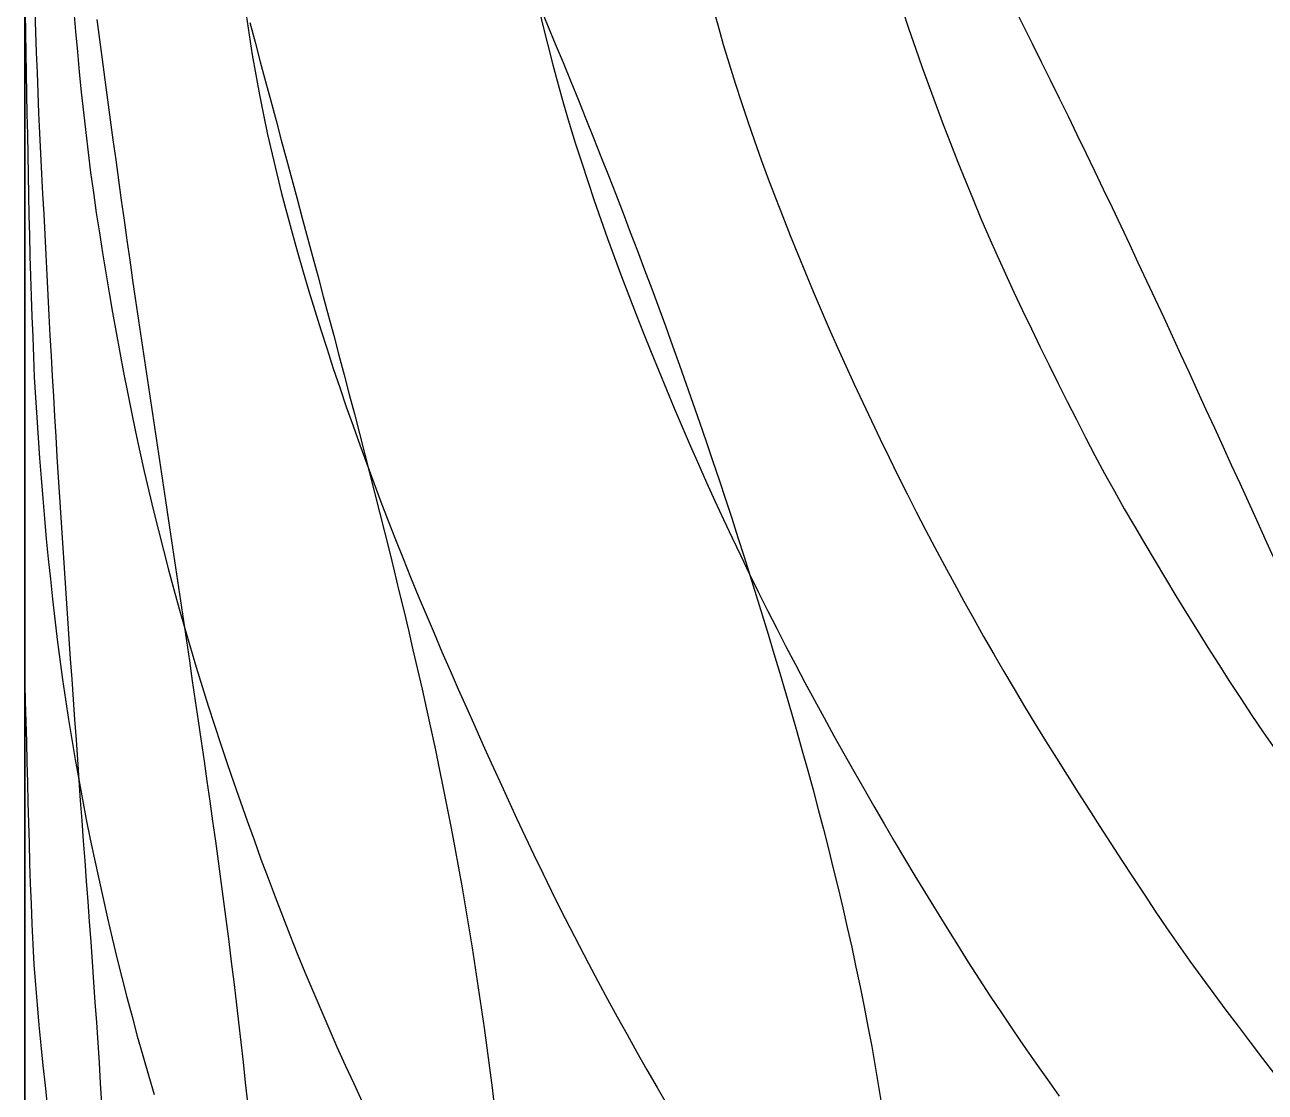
# Model space of a CAD drawing. Extents: x -15.9 to 15.9, y 0 to 26.7.
# Drawn here: x -15.92 to -9.79, y 12.55 to 17.82 of the extents above; entities that cross this region are included whole.
import ezdxf

# ---------------------------------------------------------------- set-up
doc = ezdxf.new("R2010")
doc.units = 0
doc.header["$MEASUREMENT"] = 0
doc.layers.add('Stations', color=7, linetype='Continuous')

msp = doc.modelspace()

# ---------------------------------------------------------------- linework, layer by layer
at = {"layer": 'Stations', "color": 135}
for points in [[(-15.92031, 17.90071), (-15.92031, 17.8007), (-15.92031, 17.7007), (-15.92031, 17.6007), (-15.92031, 17.5007), (-15.92031, 17.4007), (-15.92031, 17.3007), (-15.92031, 17.2007), (-15.92031, 17.1007), (-15.92031, 17.0007), (-15.92031, 16.9007), (-15.92031, 16.8007), (-15.92031, 16.7007), (-15.92031, 16.6007), (-15.92031, 16.5007), (-15.92031, 16.4007), (-15.92031, 16.3007), (-15.92031, 16.2007), (-15.92031, 16.10069), (-15.92031, 16.00069), (-15.92031, 15.90069), (-15.92031, 15.80069), (-15.92031, 15.70069), (-15.92031, 15.60069), (-15.92031, 15.50069), (-15.92031, 15.40069), (-15.92031, 15.30069), (-15.92031, 15.20069), (-15.92031, 15.10069), (-15.92031, 15.00069), (-15.92031, 14.90069), (-15.92031, 14.80069), (-15.92031, 14.70069), (-15.92031, 14.60069), (-15.92031, 14.50069), (-15.92031, 14.40069), (-15.92031, 14.30069), (-15.92031, 14.20069), (-15.92031, 14.10068), (-15.92031, 14.00068), (-15.92031, 13.90068), (-15.92031, 13.80068), (-15.92031, 13.70068), (-15.92031, 13.60068), (-15.92031, 13.50068), (-15.92031, 13.40068), (-15.92031, 13.30068), (-15.92031, 13.20068), (-15.92031, 13.10068), (-15.92031, 13.00068), (-15.92031, 12.90067), (-15.92031, 12.80067), (-15.92031, 12.70067), (-15.92031, 12.60067), (-15.92031, 12.50067)], [(-15.92031, 17.89902), (-15.92031, 17.79902), (-15.92031, 17.69902), (-15.92031, 17.59903), (-15.92031, 17.49902), (-15.92031, 17.39902), (-15.92031, 17.29902), (-15.92031, 17.19902), (-15.92031, 17.09902), (-15.92031, 16.99902), (-15.92031, 16.89902), (-15.92031, 16.79902), (-15.92031, 16.69902), (-15.92031, 16.59902), (-15.92031, 16.49902), (-15.92031, 16.39902), (-15.92031, 16.29902), (-15.92031, 16.19902), (-15.92031, 16.09902), (-15.92031, 15.99902), (-15.92031, 15.89902), (-15.92031, 15.79902), (-15.92031, 15.69902), (-15.92031, 15.59902), (-15.92031, 15.49901), (-15.92031, 15.39902), (-15.92031, 15.29902), (-15.92031, 15.19902), (-15.92031, 15.09902), (-15.92031, 14.99902), (-15.92031, 14.89902), (-15.92031, 14.79902), (-15.92031, 14.69902), (-15.92031, 14.59901), (-15.92031, 14.49901), (-15.92031, 14.39901), (-15.92031, 14.29901), (-15.92031, 14.19901), (-15.92031, 14.09901), (-15.92031, 13.99901), (-15.92031, 13.89901), (-15.92031, 13.79901), (-15.92031, 13.69901), (-15.92031, 13.59901), (-15.92031, 13.49901), (-15.92031, 13.39901), (-15.92031, 13.29901), (-15.92031, 13.19901), (-15.92031, 13.09901), (-15.92031, 12.99901), (-15.92031, 12.899), (-15.92031, 12.79901), (-15.92031, 12.69901), (-15.92031, 12.599), (-15.92031, 12.499)], [(-15.92031, 17.88779), (-15.92031, 17.78779), (-15.92031, 17.68779), (-15.92031, 17.58779), (-15.92031, 17.48779), (-15.92031, 17.38779), (-15.92031, 17.28779), (-15.92031, 17.18779), (-15.92031, 17.08779), (-15.92031, 16.98779), (-15.92031, 16.88779), (-15.92031, 16.78779), (-15.92031, 16.68779), (-15.92031, 16.58779), (-15.92031, 16.48779), (-15.92031, 16.38779), (-15.92031, 16.28779), (-15.92031, 16.18779), (-15.92031, 16.08779), (-15.92031, 15.98779), (-15.92031, 15.88778), (-15.92031, 15.78779), (-15.92031, 15.68778), (-15.92031, 15.58778), (-15.92031, 15.48778), (-15.92031, 15.38778), (-15.92031, 15.28778), (-15.92031, 15.18778), (-15.92031, 15.08778), (-15.92031, 14.98778), (-15.92031, 14.88779), (-15.92031, 14.78778), (-15.92031, 14.68779), (-15.92031, 14.58778), (-15.92031, 14.48779), (-15.92031, 14.38779), (-15.92031, 14.28778), (-15.92031, 14.18778), (-15.92031, 14.08778), (-15.92031, 13.98778), (-15.92031, 13.88778), (-15.92031, 13.78778), (-15.92031, 13.68778), (-15.92031, 13.58778), (-15.92031, 13.48778), (-15.92031, 13.38778), (-15.92031, 13.28778), (-15.92031, 13.18778), (-15.92031, 13.08778), (-15.92031, 12.98777), (-15.92031, 12.88778), (-15.92031, 12.78777), (-15.92031, 12.68777), (-15.92031, 12.58777), (-15.92031, 12.48777)], [(-15.67773, 17.8874), (-15.66972, 17.78737), (-15.66063, 17.68768), (-15.65111, 17.58813), (-15.64118, 17.48864), (-15.63077, 17.38916), (-15.61971, 17.28977), (-15.60783, 17.19047), (-15.59509, 17.0913), (-15.58151, 16.99223), (-15.56717, 16.89325), (-15.55224, 16.79437), (-15.53679, 16.69557), (-15.52084, 16.59685), (-15.50437, 16.49821), (-15.48736, 16.39966), (-15.46977, 16.30122), (-15.45158, 16.20288), (-15.43281, 16.10466), (-15.41346, 16.00655), (-15.39355, 15.90855), (-15.37304, 15.81067), (-15.35191, 15.71292), (-15.33011, 15.61532), (-15.30762, 15.51788), (-15.28442, 15.42059), (-15.26052, 15.32348), (-15.23593, 15.22654), (-15.21066, 15.12983), (-15.18469, 15.03325), (-15.15801, 14.93686), (-15.13064, 14.84067), (-15.1026, 14.74469), (-15.07389, 14.6489), (-15.04452, 14.5533), (-15.01452, 14.45788), (-14.9839, 14.36267), (-14.95269, 14.26767), (-14.92089, 14.17283), (-14.88851, 14.07818), (-14.85558, 13.98374), (-14.82218, 13.8896), (-14.78827, 13.7955), (-14.75395, 13.70156), (-14.7192, 13.60781), (-14.68392, 13.5142), (-14.64806, 13.42083), (-14.61161, 13.32774), (-14.5745, 13.23485), (-14.53674, 13.14225), (-14.4983, 13.04995), (-14.45917, 12.95791), (-14.41935, 12.8662), (-14.37885, 12.77476), (-14.3377, 12.68363), (-14.29594, 12.59278), (-14.25356, 12.50218)], [(-13.38462, 17.91431), (-13.36188, 17.81694), (-13.33799, 17.71985), (-13.31295, 17.62305), (-13.28679, 17.52655), (-13.25952, 17.43035), (-13.2312, 17.33446), (-13.20186, 17.23887), (-13.17156, 17.14359), (-13.14029, 17.04839), (-13.10826, 16.9537), (-13.07547, 16.85926), (-13.04196, 16.76506), (-13.00778, 16.6711), (-12.97294, 16.57738), (-12.93749, 16.48388), (-12.90144, 16.39061), (-12.86483, 16.29755), (-12.82767, 16.20471), (-12.78998, 16.11208), (-12.75177, 16.01967), (-12.71305, 15.92746), (-12.67383, 15.83545), (-12.63413, 15.74366), (-12.59394, 15.65208), (-12.55322, 15.56073), (-12.51196, 15.46964), (-12.47013, 15.37881), (-12.42772, 15.28824), (-12.38474, 15.19795), (-12.34117, 15.10794), (-12.29703, 15.01822), (-12.25231, 14.92878), (-12.20703, 14.83963), (-12.1612, 14.75076), (-12.11485, 14.66216), (-12.06799, 14.57382), (-12.02065, 14.48574), (-11.97284, 14.39791), (-11.92459, 14.31033), (-11.87591, 14.22298), (-11.82681, 14.13586), (-11.7773, 14.04898), (-11.72741, 13.96231), (-11.67716, 13.87585), (-11.62656, 13.7896), (-11.5756, 13.70356), (-11.52424, 13.61773), (-11.47248, 13.53217), (-11.42029, 13.44687), (-11.36765, 13.36183), (-11.31454, 13.2771), (-11.26094, 13.19267), (-11.20681, 13.10857), (-11.15212, 13.02485), (-11.0968, 12.94153), (-11.04087, 12.85862), (-10.98436, 12.7761), (-10.9273, 12.69395), (-10.86971, 12.61218), (-10.8116, 12.53077)], [(-13.37751, 17.91117), (-13.33895, 17.81889), (-13.30054, 17.72659), (-13.2623, 17.63416), (-13.22427, 17.54165), (-13.18652, 17.44909), (-13.14903, 17.35637), (-13.11183, 17.26352), (-13.07493, 17.17061), (-13.0383, 17.07753), (-13.00195, 16.98435), (-12.9659, 16.89109), (-12.93011, 16.79769), (-12.89461, 16.70423), (-12.85937, 16.61061), (-12.82443, 16.51694), (-12.78976, 16.42311), (-12.75539, 16.32919), (-12.72133, 16.23517), (-12.68756, 16.14102), (-12.65413, 16.04679), (-12.62101, 15.95241), (-12.58822, 15.85795), (-12.55575, 15.76335), (-12.52362, 15.66865), (-12.49184, 15.57386), (-12.46038, 15.4789), (-12.42928, 15.38388), (-12.3985, 15.2887), (-12.36808, 15.19346), (-12.33796, 15.09806), (-12.30818, 15.00262), (-12.27871, 14.90709), (-12.24951, 14.8114), (-12.22061, 14.71569), (-12.19198, 14.61984), (-12.16367, 14.52394), (-12.1357, 14.42795), (-12.10809, 14.33179), (-12.08089, 14.23558), (-12.05412, 14.13926), (-12.02779, 14.04273), (-12.00196, 13.94615), (-11.97664, 13.84943), (-11.95184, 13.75249), (-11.9276, 13.65549), (-11.90394, 13.55836), (-11.88087, 13.46099), (-11.85843, 13.36356), (-11.83665, 13.26599), (-11.81551, 13.16822), (-11.79507, 13.07031), (-11.77534, 12.97229), (-11.75633, 12.87414), (-11.73806, 12.77576), (-11.72056, 12.67731), (-11.70388, 12.57874), (-11.68806, 12.48002)], [(-12.5253, 17.91662), (-12.49863, 17.82007), (-12.47091, 17.7241), (-12.44211, 17.6284), (-12.4123, 17.533), (-12.38149, 17.43789), (-12.34971, 17.3431), (-12.31691, 17.24841), (-12.28327, 17.15428), (-12.24877, 17.06047), (-12.21346, 16.96695), (-12.1774, 16.87372), (-12.14065, 16.78076), (-12.10316, 16.68783), (-12.06513, 16.59539), (-12.02648, 16.50321), (-11.98722, 16.41129), (-11.94736, 16.31962), (-11.90689, 16.2282), (-11.86584, 16.13703), (-11.82423, 16.04612), (-11.78207, 15.95545), (-11.73929, 15.86481), (-11.69611, 15.77464), (-11.65244, 15.6847), (-11.60826, 15.59501), (-11.56356, 15.50559), (-11.51829, 15.41645), (-11.47243, 15.32762), (-11.42596, 15.2391), (-11.37886, 15.15091), (-11.33118, 15.063), (-11.28298, 14.97536), (-11.23429, 14.88797), (-11.18515, 14.80082), (-11.13558, 14.71388), (-11.0856, 14.62732), (-11.03502, 14.54121), (-10.98366, 14.45542), (-10.93164, 14.37004), (-10.87907, 14.28501), (-10.82605, 14.20021), (-10.77276, 14.11567), (-10.71917, 14.03126), (-10.66536, 13.94698), (-10.61132, 13.86282), (-10.55707, 13.77881), (-10.50257, 13.69491), (-10.44786, 13.61123), (-10.39285, 13.52772), (-10.33738, 13.44433), (-10.28143, 13.36141), (-10.22474, 13.27908), (-10.167, 13.19741), (-10.10825, 13.11644), (-10.04882, 13.03607), (-9.98898, 12.95599), (-9.92892, 12.87616), (-9.86852, 12.79642), (-9.80789, 12.71694), (-9.74697, 12.63764)], [(-11.58535, 17.8948), (-11.55388, 17.79969), (-11.52165, 17.70508), (-11.48858, 17.61073), (-11.45467, 17.51666), (-11.41997, 17.42287), (-11.38455, 17.32934), (-11.3485, 17.23604), (-11.31189, 17.14297), (-11.2748, 17.05011), (-11.23716, 16.95755), (-11.19863, 16.86514), (-11.15927, 16.77343), (-11.11884, 16.68193), (-11.07756, 16.59101), (-11.03541, 16.50027), (-10.9927, 16.40991), (-10.94948, 16.31975), (-10.90582, 16.22978), (-10.86177, 16.13999), (-10.81732, 16.05033), (-10.77256, 15.96099), (-10.7273, 15.87169), (-10.68164, 15.78279), (-10.63524, 15.69413), (-10.58799, 15.60601), (-10.53968, 15.5183), (-10.49054, 15.43141), (-10.44048, 15.3448), (-10.38986, 15.25869), (-10.33871, 15.17279), (-10.28716, 15.08711), (-10.23526, 15.00163), (-10.18301, 14.91633), (-10.13041, 14.83119), (-10.07753, 14.74638), (-10.0242, 14.66179), (-9.97026, 14.57746), (-9.91564, 14.49365), (-9.86027, 14.41047), (-9.80412, 14.32769), (-9.74745, 14.2453)], [(-11.0344, 17.90687), (-10.98957, 17.81748), (-10.94493, 17.72799), (-10.90047, 17.63841), (-10.85619, 17.54874), (-10.8121, 17.45898), (-10.76819, 17.36914), (-10.72445, 17.2792), (-10.6809, 17.18919), (-10.63751, 17.0991), (-10.59428, 17.00891), (-10.55122, 16.91866), (-10.50832, 16.82834), (-10.46557, 16.73794), (-10.42296, 16.64746), (-10.38052, 16.55693), (-10.33821, 16.46632), (-10.29605, 16.37564), (-10.25403, 16.28491), (-10.21214, 16.1941), (-10.17038, 16.10325), (-10.1287, 16.01235), (-10.08708, 15.92142), (-10.0455, 15.83048), (-10.00387, 15.73942), (-9.96227, 15.6485), (-9.92065, 15.55759), (-9.87904, 15.46667), (-9.83751, 15.37572), (-9.79611, 15.2847), (-9.75489, 15.1936)], [(-15.92031, 12.48326), (-15.92031, 12.58324), (-15.92031, 12.68326), (-15.92031, 12.78327), (-15.92031, 12.88326), (-15.92031, 12.98326), (-15.92031, 13.08324), (-15.92031, 13.18325), (-15.92031, 13.28327), (-15.92031, 13.38326), (-15.92031, 13.48325), (-15.92031, 13.58325), (-15.92031, 13.68323), (-15.92031, 13.78328), (-15.92031, 13.88331), (-15.92031, 13.98325), (-15.92031, 14.08325), (-15.92031, 14.18326), (-15.92031, 14.28327), (-15.92031, 14.38331), (-15.92031, 14.48326), (-15.92031, 14.58327), (-15.92031, 14.68327), (-15.92031, 14.78327), (-15.92031, 14.8833), (-15.92031, 14.98328), (-15.92031, 15.08325), (-15.92031, 15.18328), (-15.92031, 15.28326), (-15.92031, 15.38329), (-15.92031, 15.48329), (-15.92031, 15.58327), (-15.92031, 15.68328), (-15.92031, 15.78328), (-15.92031, 15.8833), (-15.92031, 15.98328), (-15.92031, 16.08327), (-15.92031, 16.18329), (-15.92031, 16.28329), (-15.92031, 16.38328), (-15.92031, 16.48331), (-15.92031, 16.58327), (-15.92031, 16.68328), (-15.92031, 16.78328), (-15.92031, 16.88327), (-15.92031, 16.98332), (-15.92031, 17.08328), (-15.92031, 17.18329), (-15.92031, 17.28328), (-15.92031, 17.38326), (-15.92031, 17.48331), (-15.92031, 17.58327), (-15.92031, 17.6833), (-15.92031, 17.78329), (-15.92031, 17.88327)], [(-15.92031, 17.88233), (-15.92031, 17.78233), (-15.92031, 17.68233), (-15.92031, 17.58233), (-15.92031, 17.48233), (-15.92031, 17.38233), (-15.92031, 17.28233), (-15.92031, 17.18233), (-15.92031, 17.08233), (-15.92031, 16.98233), (-15.92031, 16.88233), (-15.92031, 16.78226), (-15.92031, 16.68233), (-15.92031, 16.58232), (-15.92031, 16.48233), (-15.92031, 16.38233), (-15.92031, 16.28232), (-15.92031, 16.18233), (-15.92031, 16.08232), (-15.92031, 15.98233), (-15.92031, 15.88233), (-15.92031, 15.78233), (-15.92031, 15.68232), (-15.92031, 15.58232), (-15.92031, 15.48232), (-15.92031, 15.38232), (-15.92031, 15.28232), (-15.92031, 15.18232), (-15.92031, 15.08232), (-15.92031, 14.98232), (-15.92031, 14.88232), (-15.92031, 14.78232), (-15.92031, 14.68233), (-15.92031, 14.58233), (-15.92031, 14.48233), (-15.92031, 14.38233), (-15.92031, 14.28233), (-15.92031, 14.18232), (-15.92031, 14.08232), (-15.92031, 13.98232), (-15.92031, 13.88232), (-15.92031, 13.78231), (-15.92031, 13.68231), (-15.92031, 13.58231), (-15.92031, 13.48231), (-15.92031, 13.38231), (-15.92031, 13.28231), (-15.92031, 13.18231), (-15.92031, 13.08231), (-15.92031, 12.98231), (-15.92031, 12.88231), (-15.92031, 12.78231), (-15.92031, 12.68231), (-15.92031, 12.5823), (-15.92031, 12.48231)], [(-15.92031, 17.88052), (-15.92031, 17.78052), (-15.92031, 17.68052), (-15.92031, 17.58052), (-15.92031, 17.48052), (-15.92031, 17.38052), (-15.92031, 17.28052), (-15.92031, 17.18052), (-15.92031, 17.08052), (-15.92031, 16.98052), (-15.92031, 16.88052), (-15.92031, 16.78052), (-15.92031, 16.68051), (-15.92031, 16.58051), (-15.92031, 16.48052), (-15.92031, 16.38051), (-15.92031, 16.28051), (-15.92031, 16.18051), (-15.92031, 16.08051), (-15.92031, 15.98051), (-15.92031, 15.88051), (-15.92031, 15.78051), (-15.92031, 15.68051), (-15.92031, 15.58051), (-15.92031, 15.48051), (-15.92031, 15.38051), (-15.92031, 15.28051), (-15.92031, 15.18051), (-15.92031, 15.08051), (-15.92031, 14.98051), (-15.92031, 14.88051), (-15.92031, 14.78051), (-15.92031, 14.68051), (-15.92031, 14.58051), (-15.92031, 14.48051), (-15.92031, 14.38051), (-15.92031, 14.28051), (-15.92031, 14.18051), (-15.92031, 14.08051), (-15.92031, 13.98051), (-15.92031, 13.88051), (-15.92031, 13.7805), (-15.92031, 13.6805), (-15.92031, 13.5805), (-15.92031, 13.4805), (-15.92031, 13.3805), (-15.92031, 13.2805), (-15.92031, 13.1805), (-15.92031, 13.0805), (-15.92031, 12.9805), (-15.92031, 12.8805), (-15.92031, 12.7805), (-15.92031, 12.6805), (-15.92031, 12.5805), (-15.92031, 12.4805)], [(-15.92031, 17.88018), (-15.92031, 17.78018), (-15.92031, 17.68018), (-15.92031, 17.58018), (-15.92031, 17.48018), (-15.92031, 17.38018), (-15.92031, 17.28018), (-15.92031, 17.18018), (-15.92031, 17.08017), (-15.92031, 16.98018), (-15.92031, 16.88017), (-15.92031, 16.78017), (-15.92031, 16.68017), (-15.92031, 16.58017), (-15.92031, 16.48017), (-15.92031, 16.38017), (-15.92031, 16.28017), (-15.92031, 16.18017), (-15.92031, 16.08017), (-15.92031, 15.98017), (-15.92031, 15.88017), (-15.92031, 15.78018), (-15.92031, 15.68017), (-15.92031, 15.58017), (-15.92031, 15.48017), (-15.92031, 15.38017), (-15.92031, 15.28017), (-15.92031, 15.18016), (-15.92031, 15.08016), (-15.92031, 14.98016), (-15.92031, 14.88016), (-15.92031, 14.78016), (-15.92031, 14.68016), (-15.92031, 14.58016), (-15.92031, 14.48016), (-15.92031, 14.38016), (-15.92031, 14.28016), (-15.92031, 14.18016), (-15.92031, 14.08016), (-15.92031, 13.98016), (-15.92031, 13.88017), (-15.92031, 13.78016), (-15.92031, 13.68016), (-15.92031, 13.58016), (-15.92031, 13.48016), (-15.92031, 13.38016), (-15.92031, 13.28016), (-15.92031, 13.18016), (-15.92031, 13.08016), (-15.92031, 12.98016), (-15.92031, 12.88016), (-15.92031, 12.78016), (-15.92031, 12.68016), (-15.92031, 12.58016), (-15.92031, 12.48015)], [(-15.92031, 17.88018), (-15.92031, 17.78018), (-15.92031, 17.68018), (-15.92031, 17.58018), (-15.92031, 17.48018), (-15.92031, 17.38017), (-15.92031, 17.28017), (-15.92031, 17.18017), (-15.92031, 17.08017), (-15.92031, 16.98018), (-15.92031, 16.88017), (-15.92031, 16.78017), (-15.92031, 16.68017), (-15.92031, 16.58017), (-15.92031, 16.48017), (-15.92031, 16.38017), (-15.92031, 16.28017), (-15.92031, 16.18017), (-15.92031, 16.08017), (-15.92031, 15.98017), (-15.92031, 15.88017), (-15.92031, 15.78017), (-15.92031, 15.68017), (-15.92031, 15.58016), (-15.92031, 15.48017), (-15.92031, 15.38017), (-15.92031, 15.28016), (-15.92031, 15.18016), (-15.92031, 15.08016), (-15.92031, 14.98016), (-15.92031, 14.88016), (-15.92031, 14.78016), (-15.92031, 14.68016), (-15.92031, 14.58016), (-15.92031, 14.48016), (-15.92031, 14.38016), (-15.92031, 14.28016), (-15.92031, 14.18017), (-15.92031, 14.08016), (-15.92031, 13.98016), (-15.92031, 13.88016), (-15.92031, 13.78016), (-15.92031, 13.68016), (-15.92031, 13.58015), (-15.92031, 13.48015), (-15.92031, 13.38015), (-15.92031, 13.28015), (-15.92031, 13.18015), (-15.92031, 13.08015), (-15.92031, 12.98015), (-15.92031, 12.88015), (-15.92031, 12.78015), (-15.92031, 12.68015), (-15.92031, 12.58015), (-15.92031, 12.48015)], [(-15.92031, 17.88018), (-15.92031, 17.78018), (-15.92031, 17.68018), (-15.92031, 17.58018), (-15.92031, 17.48018), (-15.92031, 17.38017), (-15.92031, 17.28017), (-15.92031, 17.18017), (-15.92031, 17.08017), (-15.92031, 16.98017), (-15.92031, 16.88017), (-15.92031, 16.78017), (-15.92031, 16.68017), (-15.92031, 16.58017), (-15.92031, 16.48017), (-15.92031, 16.38017), (-15.92031, 16.28017), (-15.92031, 16.18017), (-15.92031, 16.08017), (-15.92031, 15.98017), (-15.92031, 15.88017), (-15.92031, 15.78017), (-15.92031, 15.68017), (-15.92031, 15.58017), (-15.92031, 15.48017), (-15.92031, 15.38017), (-15.92031, 15.28017), (-15.92031, 15.18017), (-15.92031, 15.08017), (-15.92031, 14.98017), (-15.92031, 14.88017), (-15.92031, 14.78017), (-15.92031, 14.68017), (-15.92031, 14.58017), (-15.92031, 14.48016), (-15.92031, 14.38016), (-15.92031, 14.28016), (-15.92031, 14.18016), (-15.92031, 14.08016), (-15.92031, 13.98016), (-15.92031, 13.88016), (-15.92031, 13.78016), (-15.92031, 13.68016), (-15.92031, 13.58016), (-15.92031, 13.48016), (-15.92031, 13.38016), (-15.92031, 13.28016), (-15.92031, 13.18016), (-15.92031, 13.08016), (-15.92031, 12.98016), (-15.92031, 12.88015), (-15.92031, 12.78015), (-15.92031, 12.68015), (-15.92031, 12.58016), (-15.92031, 12.48015)], [(-15.92031, 17.88017), (-15.92031, 17.78017), (-15.92031, 17.68016), (-15.92031, 17.58017), (-15.92031, 17.48017), (-15.92031, 17.38017), (-15.92031, 17.28016), (-15.92031, 17.18016), (-15.92031, 17.08016), (-15.92031, 16.98016), (-15.92031, 16.88016), (-15.92031, 16.78016), (-15.92031, 16.68016), (-15.92031, 16.58016), (-15.92031, 16.48016), (-15.92031, 16.38016), (-15.92031, 16.28016), (-15.92031, 16.18016), (-15.92031, 16.08016), (-15.92031, 15.98015), (-15.92031, 15.88015), (-15.92031, 15.78015), (-15.92031, 15.68015), (-15.92031, 15.58016), (-15.92031, 15.48015), (-15.92031, 15.38015), (-15.92031, 15.28015), (-15.92031, 15.18015), (-15.92031, 15.08015), (-15.92031, 14.98015), (-15.92031, 14.88015), (-15.92031, 14.78014), (-15.92031, 14.68015), (-15.92031, 14.58015), (-15.92031, 14.56324), (-15.91808, 14.48003), (-15.91541, 14.38002), (-15.91275, 14.28018), (-15.91009, 14.18016), (-15.90744, 14.08009), (-15.90482, 13.9802), (-15.90221, 13.88002), (-15.89958, 13.78016), (-15.89671, 13.68009), (-15.89338, 13.58012), (-15.8894, 13.48041), (-15.88481, 13.38047), (-15.87989, 13.2805), (-15.87495, 13.18034), (-15.86785, 13.08072), (-15.8596, 12.98122), (-15.85078, 12.88164), (-15.84137, 12.782), (-15.83132, 12.68246), (-15.82056, 12.58306), (-15.8091, 12.48376)], [(-15.92031, 17.88017), (-15.92031, 17.78017), (-15.92031, 17.68017), (-15.92031, 17.58017), (-15.92031, 17.48017), (-15.92031, 17.38016), (-15.92031, 17.28015), (-15.92031, 17.18015), (-15.92031, 17.08014), (-15.92031, 16.98014), (-15.92031, 16.88014), (-15.92031, 16.78014), (-15.92031, 16.68014), (-15.92031, 16.58014), (-15.92031, 16.48014), (-15.92031, 16.38014), (-15.92031, 16.28014), (-15.92031, 16.18014), (-15.92031, 16.08014), (-15.92031, 15.98014), (-15.92031, 15.88014), (-15.92031, 15.78014), (-15.92031, 15.68013), (-15.92031, 15.58014), (-15.92031, 15.48013), (-15.92031, 15.38013), (-15.92031, 15.28013), (-15.92031, 15.18013), (-15.92031, 15.08013), (-15.92031, 14.98013), (-15.92031, 14.88013), (-15.92031, 14.78013), (-15.92031, 14.68013), (-15.92031, 14.58013), (-15.92031, 14.48013), (-15.92031, 14.38013), (-15.92031, 14.28012), (-15.92031, 14.18012), (-15.92031, 14.08012), (-15.92031, 13.98012), (-15.92031, 13.88012), (-15.92031, 13.78012), (-15.92031, 13.68012), (-15.92031, 13.58012), (-15.92031, 13.48012), (-15.92031, 13.38012), (-15.92031, 13.28012), (-15.92031, 13.18011), (-15.92031, 13.08011), (-15.92031, 12.98011), (-15.92031, 12.88011), (-15.92031, 12.78011), (-15.92031, 12.68011), (-15.92031, 12.58011), (-15.92031, 12.48011)], [(-15.92031, 17.88017), (-15.92031, 17.78017), (-15.92031, 17.68017), (-15.92031, 17.58017), (-15.92031, 17.48017), (-15.92031, 17.38017), (-15.92031, 17.28017), (-15.92031, 17.18017), (-15.92031, 17.08017), (-15.92031, 16.98017), (-15.92031, 16.88017), (-15.92031, 16.78017), (-15.92031, 16.68017), (-15.92031, 16.58017), (-15.92031, 16.48017), (-15.92031, 16.38016), (-15.92031, 16.28017), (-15.92031, 16.18016), (-15.92031, 16.08016), (-15.92031, 15.98016), (-15.92031, 15.88016), (-15.92031, 15.78016), (-15.92031, 15.68016), (-15.92031, 15.58016), (-15.92031, 15.48016), (-15.92031, 15.38016), (-15.92031, 15.28016), (-15.92031, 15.18016), (-15.92031, 15.08016), (-15.92031, 14.98016), (-15.92031, 14.88016), (-15.92031, 14.78016), (-15.92031, 14.68016), (-15.92031, 14.58016), (-15.92031, 14.48015), (-15.92031, 14.38016), (-15.92031, 14.28016), (-15.92031, 14.18015), (-15.92031, 14.08015), (-15.92031, 13.98015), (-15.92031, 13.88015), (-15.92031, 13.78015), (-15.92031, 13.68015), (-15.92031, 13.58015), (-15.92031, 13.48015), (-15.92031, 13.38015), (-15.92031, 13.28015), (-15.92031, 13.18015), (-15.92031, 13.08015), (-15.92031, 12.98015), (-15.92031, 12.88015), (-15.92031, 12.78015), (-15.92031, 12.68015), (-15.92031, 12.58015), (-15.92031, 12.48014)], [(-15.92031, 17.88017), (-15.92031, 17.78017), (-15.92031, 17.68017), (-15.92031, 17.58017), (-15.92031, 17.48017), (-15.92031, 17.38017), (-15.92031, 17.28017), (-15.92031, 17.18017), (-15.92031, 17.08017), (-15.92031, 16.98017), (-15.92031, 16.88017), (-15.92031, 16.78016), (-15.92031, 16.68016), (-15.92031, 16.58016), (-15.92031, 16.48017), (-15.92031, 16.38017), (-15.92031, 16.28016), (-15.92031, 16.18016), (-15.92031, 16.08016), (-15.92031, 15.98016), (-15.92031, 15.88016), (-15.92031, 15.78016), (-15.92031, 15.68016), (-15.92031, 15.58016), (-15.92031, 15.48016), (-15.92031, 15.38016), (-15.92031, 15.28016), (-15.92031, 15.18016), (-15.92031, 15.08016), (-15.92031, 14.98016), (-15.92031, 14.88016), (-15.92031, 14.78016), (-15.92031, 14.68015), (-15.92031, 14.58016), (-15.92031, 14.48015), (-15.92031, 14.38015), (-15.92031, 14.28015), (-15.92031, 14.18015), (-15.92031, 14.08015), (-15.92031, 13.98015), (-15.92031, 13.88015), (-15.92031, 13.78015), (-15.92031, 13.68015), (-15.92031, 13.58015), (-15.92031, 13.48015), (-15.92031, 13.38015), (-15.92031, 13.28015), (-15.92031, 13.18015), (-15.92031, 13.08015), (-15.92031, 12.98015), (-15.92031, 12.88015), (-15.92031, 12.78015), (-15.92031, 12.68015), (-15.92031, 12.58015), (-15.92031, 12.48015)], [(-15.92031, 17.88017), (-15.92031, 17.78017), (-15.92031, 17.68017), (-15.92031, 17.58017), (-15.92031, 17.48017), (-15.92031, 17.38017), (-15.92031, 17.28017), (-15.92031, 17.18017), (-15.92031, 17.08017), (-15.92031, 16.98017), (-15.92031, 16.88017), (-15.92031, 16.78017), (-15.92031, 16.68017), (-15.92031, 16.58017), (-15.92031, 16.48017), (-15.92031, 16.38017), (-15.92031, 16.28017), (-15.92031, 16.18017), (-15.92031, 16.08017), (-15.92031, 15.98017), (-15.92031, 15.88017), (-15.92031, 15.78017), (-15.92031, 15.68016), (-15.92031, 15.58016), (-15.92031, 15.48016), (-15.92031, 15.38016), (-15.92031, 15.28016), (-15.92031, 15.18016), (-15.92031, 15.08016), (-15.92031, 14.98016), (-15.92031, 14.88016), (-15.92031, 14.78016), (-15.92031, 14.68016), (-15.92031, 14.58016), (-15.92031, 14.48016), (-15.92031, 14.38016), (-15.92031, 14.28016), (-15.92031, 14.18016), (-15.92031, 14.08016), (-15.92031, 13.98016), (-15.92031, 13.88016), (-15.92031, 13.78016), (-15.92031, 13.68015), (-15.92031, 13.58015), (-15.92031, 13.48016), (-15.92031, 13.38015), (-15.92031, 13.28015), (-15.92031, 13.18015), (-15.92031, 13.08015), (-15.92031, 12.98015), (-15.92031, 12.88015), (-15.92031, 12.78015), (-15.92031, 12.68015), (-15.92031, 12.58015), (-15.92031, 12.48015)], [(-15.92031, 17.88016), (-15.92031, 17.78015), (-15.92031, 17.68015), (-15.92031, 17.58015), (-15.92031, 17.48015), (-15.92031, 17.38015), (-15.92031, 17.28015), (-15.92031, 17.18015), (-15.92031, 17.08015), (-15.92031, 16.98015), (-15.92031, 16.88015), (-15.92031, 16.78015), (-15.92031, 16.68015), (-15.92031, 16.58015), (-15.92031, 16.48015), (-15.92031, 16.38015), (-15.92031, 16.28015), (-15.92031, 16.18015), (-15.92031, 16.08015), (-15.92031, 15.98014), (-15.92031, 15.88014), (-15.92031, 15.78014), (-15.92031, 15.68014), (-15.92031, 15.58014), (-15.92031, 15.48014), (-15.92031, 15.38014), (-15.92031, 15.28014), (-15.92031, 15.18014), (-15.92031, 15.08014), (-15.92031, 14.98014), (-15.92031, 14.88014), (-15.92031, 14.78014), (-15.92031, 14.68014), (-15.92031, 14.58014), (-15.92031, 14.48014), (-15.92031, 14.38014), (-15.92031, 14.28014), (-15.92031, 14.18013), (-15.92031, 14.08013), (-15.92031, 13.98013), (-15.92031, 13.88013), (-15.92031, 13.78013), (-15.92031, 13.68013), (-15.92031, 13.58013), (-15.92031, 13.48013), (-15.92031, 13.38013), (-15.92031, 13.28013), (-15.92031, 13.18013), (-15.92031, 13.08013), (-15.92031, 12.98013), (-15.92031, 12.88013), (-15.92031, 12.78013), (-15.92031, 12.68013), (-15.92031, 12.58013), (-15.92031, 12.48013)], [(-15.92031, 17.88013), (-15.92031, 17.78013), (-15.92031, 17.68013), (-15.92031, 17.58013), (-15.92031, 17.48013), (-15.92031, 17.38013), (-15.92031, 17.28013), (-15.92031, 17.18013), (-15.92031, 17.08013), (-15.92031, 16.98013), (-15.92031, 16.88013), (-15.92031, 16.78012), (-15.92031, 16.68012), (-15.92031, 16.58012), (-15.92031, 16.48011), (-15.92031, 16.38012), (-15.92031, 16.28011), (-15.92031, 16.18011), (-15.92031, 16.08011), (-15.92031, 15.98011), (-15.92031, 15.88011), (-15.92031, 15.78011), (-15.92031, 15.68011), (-15.92031, 15.58011), (-15.92031, 15.4801), (-15.92031, 15.3801), (-15.92031, 15.2801), (-15.92031, 15.1801), (-15.92031, 15.0801), (-15.92031, 14.9801), (-15.92031, 14.8801), (-15.92031, 14.7801), (-15.92031, 14.6801), (-15.92031, 14.5801), (-15.92031, 14.48009), (-15.92031, 14.38009), (-15.92031, 14.28009), (-15.92031, 14.18009), (-15.92031, 14.08009), (-15.92031, 13.98009), (-15.92031, 13.88009), (-15.92031, 13.78009), (-15.92031, 13.68009), (-15.92031, 13.58009), (-15.92031, 13.48008), (-15.92031, 13.38008), (-15.92031, 13.28008), (-15.92031, 13.18008), (-15.92031, 13.08008), (-15.92031, 12.98008), (-15.92031, 12.88008), (-15.92031, 12.78008), (-15.92031, 12.68008), (-15.92031, 12.58008), (-15.92031, 12.48007)], [(-15.92031, 17.83414), (-15.92031, 17.73413), (-15.92031, 17.63413), (-15.92031, 17.53411), (-15.92031, 17.4341), (-15.92031, 17.3341), (-15.92031, 17.23409), (-15.92031, 17.13408), (-15.92031, 17.03407), (-15.92031, 16.93406), (-15.92031, 16.83405), (-15.92031, 16.73404), (-15.92031, 16.63403), (-15.92031, 16.53402), (-15.92031, 16.434), (-15.92031, 16.33399), (-15.92031, 16.23399), (-15.92031, 16.13397), (-15.92031, 16.03396), (-15.92031, 15.93395), (-15.92031, 15.83394), (-15.92031, 15.73393), (-15.92031, 15.63392), (-15.92031, 15.53391), (-15.92031, 15.4339), (-15.92031, 15.33389), (-15.92031, 15.23388), (-15.92031, 15.13387), (-15.92031, 15.03386), (-15.92031, 14.93385), (-15.92031, 14.83384), (-15.92031, 14.73383), (-15.92031, 14.63382), (-15.92031, 14.53381), (-15.92031, 14.4338), (-15.92031, 14.33379), (-15.92031, 14.23378), (-15.92031, 14.13377), (-15.92031, 14.03376), (-15.92031, 13.93375), (-15.92031, 13.83374), (-15.92031, 13.73373), (-15.92031, 13.63372), (-15.92031, 13.53371), (-15.92031, 13.4337), (-15.92031, 13.33369), (-15.92031, 13.23368), (-15.92031, 13.13367), (-15.92031, 13.03366), (-15.92031, 12.93365), (-15.92031, 12.83364), (-15.92031, 12.73363), (-15.92031, 12.63362), (-15.92031, 12.53361)], [(-15.92031, 17.82705), (-15.92031, 17.72705), (-15.92031, 17.62705), (-15.92031, 17.52705), (-15.92031, 17.42705), (-15.92031, 17.32705), (-15.92031, 17.22705), (-15.92031, 17.12704), (-15.92031, 17.02704), (-15.92031, 16.92704), (-15.92031, 16.82704), (-15.92031, 16.72704), (-15.92031, 16.62704), (-15.92031, 16.52704), (-15.92031, 16.42704), (-15.92031, 16.32704), (-15.92031, 16.22704), (-15.92031, 16.12704), (-15.92031, 16.02704), (-15.92031, 15.92704), (-15.92031, 15.82704), (-15.92031, 15.72704), (-15.92031, 15.62704), (-15.92031, 15.52703), (-15.92031, 15.42703), (-15.92031, 15.32703), (-15.92031, 15.22703), (-15.92031, 15.12703), (-15.92031, 15.02703), (-15.92031, 14.92703), (-15.92031, 14.82703), (-15.92031, 14.72703), (-15.92031, 14.62703), (-15.92031, 14.52703), (-15.92031, 14.42703), (-15.92031, 14.32703), (-15.92031, 14.22703), (-15.92031, 14.12703), (-15.92031, 14.02703), (-15.92031, 13.92703), (-15.92031, 13.82703), (-15.92031, 13.72703), (-15.92031, 13.62703), (-15.92031, 13.52703), (-15.92031, 13.42702), (-15.92031, 13.32702), (-15.92031, 13.22702), (-15.92031, 13.12702), (-15.92031, 13.02702), (-15.92031, 12.92702), (-15.92031, 12.82702), (-15.92031, 12.72702), (-15.92031, 12.62702), (-15.92031, 12.52702)], [(-15.91927, 17.88013), (-15.91733, 17.78015), (-15.91539, 17.68017), (-15.91344, 17.58019), (-15.91149, 17.48021), (-15.90952, 17.38017), (-15.90754, 17.28011), (-15.90548, 17.1798), (-15.90365, 17.08005), (-15.90183, 16.98032), (-15.89984, 16.88032), (-15.89761, 16.78033), (-15.89508, 16.68037), (-15.89218, 16.58041), (-15.8889, 16.48046), (-15.88531, 16.38051), (-15.88147, 16.28049), (-15.87747, 16.18054), (-15.8734, 16.08033), (-15.86792, 15.98061), (-15.86157, 15.88104), (-15.85481, 15.78133), (-15.84768, 15.68159), (-15.84014, 15.58186), (-15.83207, 15.48213), (-15.82343, 15.38255), (-15.81418, 15.28295), (-15.80435, 15.18343), (-15.79399, 15.08396), (-15.78313, 14.98454), (-15.77173, 14.88518), (-15.7597, 14.78587), (-15.74697, 14.68661), (-15.73348, 14.58766), (-15.71917, 14.48866), (-15.70405, 14.38978), (-15.68815, 14.29104), (-15.67147, 14.19241), (-15.654, 14.09392), (-15.63575, 13.99557), (-15.61672, 13.89736), (-15.59693, 13.79931), (-15.57645, 13.70162), (-15.55525, 13.60388), (-15.53346, 13.50628), (-15.51117, 13.40879), (-15.4884, 13.31142), (-15.46507, 13.21417), (-15.44108, 13.1171), (-15.41637, 13.02019), (-15.39093, 12.92348), (-15.36472, 12.82699), (-15.33764, 12.73052), (-15.3098, 12.63449), (-15.2811, 12.53872)], [(-15.87117, 17.88457), (-15.86759, 17.78463), (-15.86389, 17.68469), (-15.86006, 17.58475), (-15.85609, 17.48483), (-15.85193, 17.38493), (-15.84752, 17.28507), (-15.84276, 17.18528), (-15.83764, 17.08544), (-15.83235, 16.98559), (-15.82716, 16.88578), (-15.82205, 16.78573), (-15.81697, 16.68587), (-15.81184, 16.58595), (-15.80665, 16.48608), (-15.80136, 16.38622), (-15.79597, 16.28636), (-15.7905, 16.18651), (-15.78492, 16.08667), (-15.77925, 15.98683), (-15.77348, 15.88699), (-15.76761, 15.78716), (-15.76163, 15.68734), (-15.75553, 15.58753), (-15.7493, 15.48772), (-15.74294, 15.38792), (-15.73646, 15.28813), (-15.72986, 15.18835), (-15.72316, 15.08858), (-15.71637, 14.9888), (-15.70951, 14.88904), (-15.70258, 14.78928), (-15.69561, 14.68952), (-15.68861, 14.58977), (-15.68158, 14.49001), (-15.67453, 14.39026), (-15.66747, 14.29051), (-15.66039, 14.19076), (-15.65328, 14.09101), (-15.64615, 13.99127), (-15.63899, 13.89152), (-15.63179, 13.79178), (-15.62455, 13.69204), (-15.61724, 13.5923), (-15.60983, 13.4925), (-15.60236, 13.3928), (-15.59491, 13.29297), (-15.58764, 13.19328), (-15.5806, 13.09369), (-15.57374, 12.9939), (-15.56702, 12.89411), (-15.56041, 12.79433), (-15.55389, 12.69454), (-15.54747, 12.59475), (-15.54113, 12.49495)], [(-15.56533, 17.84717), (-15.55214, 17.7481), (-15.53885, 17.64888), (-15.52552, 17.54972), (-15.51212, 17.45051), (-15.49869, 17.35152), (-15.48518, 17.25244), (-15.4716, 17.15337), (-15.45794, 17.05431), (-15.4442, 16.95525), (-15.43035, 16.85621), (-15.41638, 16.75719), (-15.40227, 16.6582), (-15.38803, 16.55921), (-15.37366, 16.46024), (-15.35918, 16.3613), (-15.34459, 16.26237), (-15.32991, 16.16345), (-15.31516, 16.06455), (-15.30035, 15.96564), (-15.28551, 15.86675), (-15.27066, 15.76786), (-15.2558, 15.66897), (-15.24093, 15.57008), (-15.22607, 15.47119), (-15.21122, 15.37229), (-15.19637, 15.2734), (-15.18154, 15.17451), (-15.16673, 15.07561), (-15.15194, 14.97671), (-15.13718, 14.8778), (-15.12245, 14.77889), (-15.10777, 14.67997), (-15.09314, 14.58105), (-15.07857, 14.48212), (-15.06408, 14.38317), (-15.04967, 14.28422), (-15.03535, 14.18525), (-15.02113, 14.08625), (-15.00703, 13.98725), (-14.99305, 13.88823), (-14.97922, 13.7892), (-14.96556, 13.69014), (-14.95208, 13.59104), (-14.93881, 13.49193), (-14.92576, 13.39278), (-14.91296, 13.2936), (-14.90044, 13.19439), (-14.8882, 13.09514), (-14.87624, 12.99585), (-14.86458, 12.89653), (-14.8532, 12.79718), (-14.84211, 12.69781), (-14.83129, 12.59838), (-14.82076, 12.49894)], [(-14.82722, 17.86968), (-14.81273, 17.77071), (-14.79683, 17.67201), (-14.77969, 17.57351), (-14.76136, 17.47523), (-14.74183, 17.37716), (-14.72109, 17.27933), (-14.69911, 17.18158), (-14.67604, 17.0843), (-14.65191, 16.98728), (-14.62679, 16.89052), (-14.60073, 16.79399), (-14.57381, 16.69771), (-14.54609, 16.60164), (-14.5176, 16.50579), (-14.48839, 16.41016), (-14.45849, 16.31475), (-14.42793, 16.21954), (-14.39672, 16.12453), (-14.36491, 16.02972), (-14.33249, 15.93512), (-14.29949, 15.84072), (-14.26592, 15.74651), (-14.23179, 15.65251), (-14.19709, 15.55871), (-14.16183, 15.46512), (-14.12599, 15.37175), (-14.08956, 15.2786), (-14.05257, 15.18568), (-14.01504, 15.09297), (-13.97699, 15.00047), (-13.93845, 14.90818), (-13.89944, 14.81607), (-13.86007, 14.72433), (-13.82023, 14.6326), (-13.77999, 14.54103), (-13.73943, 14.44962), (-13.69862, 14.35831), (-13.65765, 14.26707), (-13.61652, 14.1759), (-13.57516, 14.08485), (-13.53349, 13.99394), (-13.49144, 13.9032), (-13.44899, 13.81266), (-13.40607, 13.72234), (-13.36265, 13.63226), (-13.31868, 13.54245), (-13.27413, 13.45294), (-13.22895, 13.36374), (-13.18316, 13.27485), (-13.13681, 13.18624), (-13.08992, 13.09792), (-13.04241, 13.0097), (-12.9945, 12.92194), (-12.94608, 12.83445), (-12.89719, 12.74722), (-12.84782, 12.66026), (-12.798, 12.57356), (-12.74774, 12.48712)], [(-14.80876, 17.83152), (-14.78303, 17.73494), (-14.75724, 17.63828), (-14.73143, 17.54168), (-14.70559, 17.44509), (-14.67971, 17.34846), (-14.65382, 17.2519), (-14.62792, 17.15533), (-14.60198, 17.05871), (-14.57603, 16.96213), (-14.55009, 16.86558), (-14.52414, 16.76904), (-14.49819, 16.67243), (-14.47226, 16.57582), (-14.44638, 16.47922), (-14.42056, 16.38262), (-14.3948, 16.286), (-14.36912, 16.18935), (-14.34354, 16.0927), (-14.31807, 15.996), (-14.29271, 15.89927), (-14.2675, 15.8025), (-14.24243, 15.70569), (-14.21753, 15.60882), (-14.19281, 15.51192), (-14.16828, 15.41496), (-14.14396, 15.31796), (-14.11986, 15.22091), (-14.09601, 15.12381), (-14.07241, 15.02666), (-14.04908, 14.92947), (-14.02601, 14.83212), (-14.00324, 14.73471), (-13.98079, 14.63725), (-13.95867, 14.53975), (-13.9369, 14.44221), (-13.91548, 14.3445), (-13.89445, 14.24668), (-13.87386, 14.14883), (-13.85373, 14.05094), (-13.83407, 13.95286), (-13.81491, 13.85467), (-13.79629, 13.75645), (-13.77823, 13.65814), (-13.76069, 13.55962), (-13.74369, 13.46108), (-13.72721, 13.36252), (-13.71121, 13.26373), (-13.69571, 13.16495), (-13.68068, 13.06613), (-13.6661, 12.96713), (-13.652, 12.86819), (-13.63834, 12.76909), (-13.62513, 12.66995), (-13.61238, 12.57084), (-13.60005, 12.47151)]]:
    msp.add_lwpolyline(points, dxfattribs=at)

doc.saveas('drawing.dxf')
